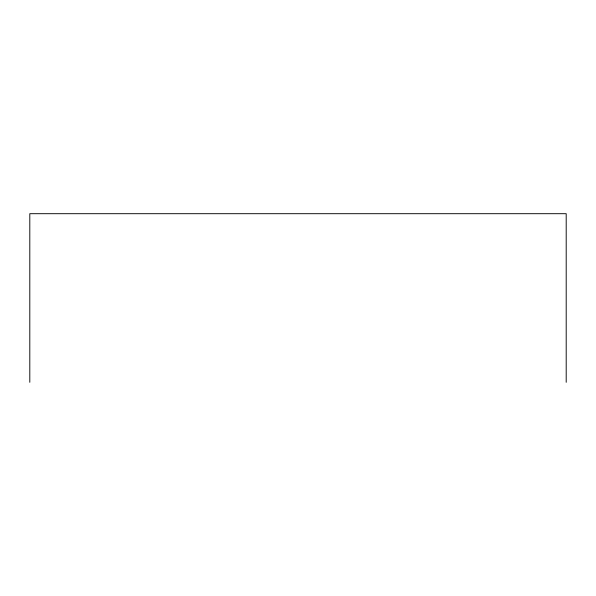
<?xml version="1.0" encoding="UTF-8"?>
<svg xmlns="http://www.w3.org/2000/svg" width="596" height="596" viewBox="0 0 596 596"><rect width="100%" height="100%" fill="white"/><g stroke="black" fill="none" stroke-linecap="round" stroke-linejoin="round"><path stroke-width="0.89" d="M566.2 382.304L566.2 213.696L29.8 213.696L29.8 382.304"/></g></svg>
